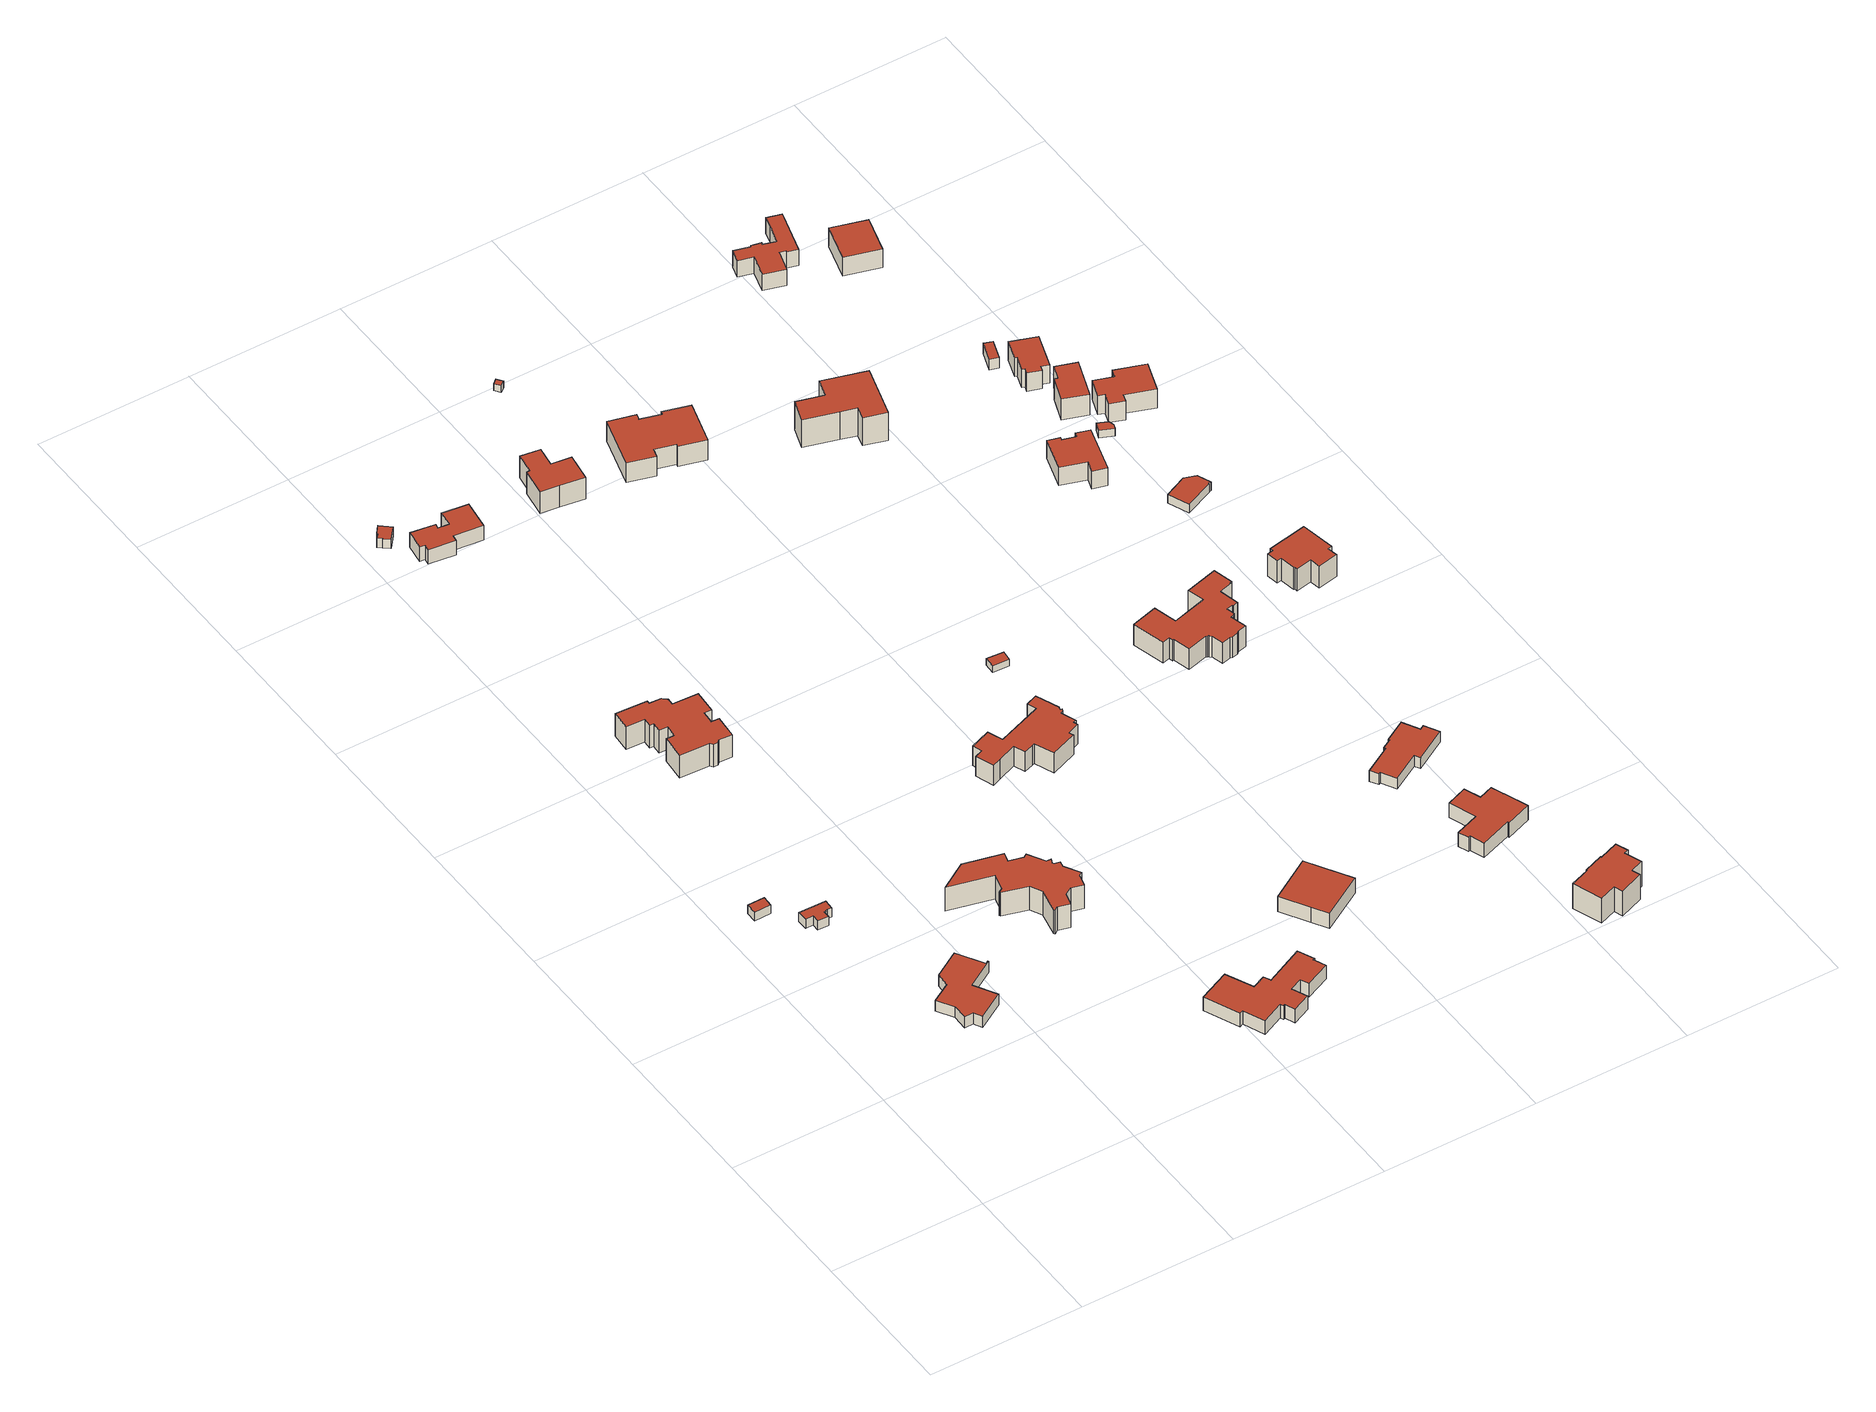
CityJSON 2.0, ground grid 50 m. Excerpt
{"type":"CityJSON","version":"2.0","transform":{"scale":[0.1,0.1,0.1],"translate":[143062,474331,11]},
"CityObjects":{
"building1":{"type":"Building","attributes":{"b3_dak_type":"slanted","b3_h_dak_50p":25.16,"b3_h_dak_70p":25.41,"b3_h_dak_max":25.97,"b3_h_dak_min":24.47,"b3_h_maaiveld":22.17,"b3_kas_warenhuis":false,"b3_mutatie_ahn3_ahn4":false,"b3_reconstructie_onvolledig":false,"b3_rmse_lod12":0.479,"b3_rmse_lod13":0.479,"b3_rmse_lod22":0.0446,"b3_val3dity_lod12":"[]","b3_val3dity_lod13":"[]","b3_val3dity_lod22":"[]","b3_volume_lod12":62.18,"b3_volume_lod13":62.18,"b3_volume_lod22":57.71,"geconstateerd":false,"oorspronkelijkbouwjaar":2012,"status":"Pand in gebruik"},"children":["building1-1"]},
"building1-1":{"type":"BuildingPart","parents":["building1"],"geometry":[{"type":"Solid","lod":"1.2","boundaries":[[[[0,1,2,3]],[[4,1,0,5]],[[6,2,1,4]],[[5,0,3,7]],[[7,3,2,6]],[[7,6,4,5]]]],"semantics":{"surfaces":[{"type":"GroundSurface"},{"type":"WallSurface","on_footprint_edge":true},{"type":"RoofSurface"}],"values":[[0,1,1,1,1,2]]}}]},
"building2":{"type":"Building","attributes":{"b3_dak_type":"multiple horizontal","b3_h_dak_50p":24.68,"b3_h_dak_70p":24.8,"b3_h_dak_max":25,"b3_h_dak_min":24.21,"b3_h_maaiveld":21.36,"b3_kas_warenhuis":false,"b3_mutatie_ahn3_ahn4":false,"b3_reconstructie_onvolledig":false,"b3_rmse_lod12":0.221,"b3_rmse_lod13":0.221,"b3_rmse_lod22":0.184,"b3_val3dity_lod12":"[]","b3_val3dity_lod13":"[]","b3_val3dity_lod22":"[]","b3_volume_lod12":128.47,"b3_volume_lod13":128.47,"b3_volume_lod22":124.67,"geconstateerd":false,"oorspronkelijkbouwjaar":2012,"status":"Pand in gebruik"},"children":["building2-1"]},
"building2-1":{"type":"BuildingPart","parents":["building2"],"geometry":[{"type":"Solid","lod":"1.2","boundaries":[[[[8,9,10,11,12,13,14,15,16,17]],[[18,16,15,19]],[[19,15,14,20]],[[21,12,11,22]],[[23,13,12,21]],[[24,17,16,18]],[[20,14,13,23]],[[22,11,10,25]],[[25,10,9,26]],[[27,8,17,24]],[[26,9,8,27]],[[26,27,24,18,19,20,23,21,22,25]]]],"semantics":{"surfaces":[{"type":"GroundSurface"},{"type":"WallSurface","on_footprint_edge":true},{"type":"RoofSurface"}],"values":[[0,1,1,1,1,1,1,1,1,1,1,2]]}}]},
"building3":{"type":"Building","attributes":{"b3_dak_type":"slanted","b3_h_dak_50p":22.57,"b3_h_dak_70p":23.41,"b3_h_dak_max":25.65,"b3_h_dak_min":20.5,"b3_h_maaiveld":19.25,"b3_kas_warenhuis":false,"b3_mutatie_ahn3_ahn4":false,"b3_reconstructie_onvolledig":false,"b3_rmse_lod12":1.1,"b3_rmse_lod13":1.1,"b3_rmse_lod22":0.114,"b3_val3dity_lod12":"[]","b3_val3dity_lod13":"[]","b3_val3dity_lod22":"[]","b3_volume_lod12":1077.35,"b3_volume_lod13":1077.35,"b3_volume_lod22":1040.68,"geconstateerd":false,"oorspronkelijkbouwjaar":1971,"status":"Pand in gebruik"},"children":["building3-1"]},
"building3-1":{"type":"BuildingPart","parents":["building3"],"geometry":[{"type":"Solid","lod":"1.2","boundaries":[[[[28,29,30,31,32,33,34,35,36,37,38,39,40]],[[41,29,28,42]],[[42,28,40,43]],[[44,34,33,45]],[[46,35,34,44]],[[45,33,32,47]],[[47,32,31,48]],[[49,36,35,46]],[[48,31,30,50]],[[43,40,39,51]],[[51,39,38,52]],[[53,37,36,49]],[[52,38,37,53]],[[50,30,29,41]],[[50,41,42,43,51,52,53,49,46,44,45,47,48]]]],"semantics":{"surfaces":[{"type":"GroundSurface"},{"type":"WallSurface","on_footprint_edge":true},{"type":"RoofSurface"}],"values":[[0,1,1,1,1,1,1,1,1,1,1,1,1,1,2]]}}]},
"building4":{"type":"Building","attributes":{"b3_dak_type":"slanted","b3_h_dak_50p":31.09,"b3_h_dak_70p":32.29,"b3_h_dak_max":36.84,"b3_h_dak_min":26.58,"b3_h_maaiveld":23.8,"b3_kas_warenhuis":false,"b3_mutatie_ahn3_ahn4":false,"b3_reconstructie_onvolledig":false,"b3_rmse_lod12":2.82,"b3_rmse_lod13":1.94,"b3_rmse_lod22":0.162,"b3_val3dity_lod12":"[]","b3_val3dity_lod13":"[]","b3_val3dity_lod22":"[]","b3_volume_lod12":3251.22,"b3_volume_lod13":3030.37,"b3_volume_lod22":2692.47,"geconstateerd":false,"oorspronkelijkbouwjaar":1950,"status":"Pand in gebruik"},"children":["building4-1"]},
"building4-1":{"type":"BuildingPart","parents":["building4"],"geometry":[{"type":"Solid","lod":"1.2","boundaries":[[[[54,55,56,57,58,59,60,61,62,63,64,65,66,67,68,69,70,71,72,73,74,75,76,77,78]],[[79,71,70,80]],[[80,70,69,81]],[[82,67,66,83]],[[84,68,67,82]],[[85,72,71,79]],[[86,75,74,87]],[[87,74,73,88]],[[81,69,68,84]],[[83,66,65,89]],[[90,55,54,91]],[[91,54,78,92]],[[89,65,64,93]],[[94,63,62,95]],[[93,64,63,94]],[[95,62,61,96]],[[97,60,59,98]],[[96,61,60,97]],[[98,59,58,99]],[[100,56,55,90]],[[101,57,56,100]],[[99,58,57,101]],[[88,73,72,85]],[[102,76,75,86]],[[92,78,77,103]],[[103,77,76,102]],[[103,102,86,87,88,85,79,80,81,84,82,83,89,93,94,95,96,97,98,99,101,100,90,91,92]]]],"semantics":{"surfaces":[{"type":"GroundSurface"},{"type":"WallSurface","on_footprint_edge":true},{"type":"RoofSurface"}],"values":[[0,1,1,1,1,1,1,1,1,1,1,1,1,1,1,1,1,1,1,1,1,1,1,1,1,1,2]]}}]},
"building5":{"type":"Building","attributes":{"b3_dak_type":"slanted","b3_h_dak_50p":24.34,"b3_h_dak_70p":24.44,"b3_h_dak_max":24.67,"b3_h_dak_min":23.83,"b3_h_maaiveld":20.86,"b3_kas_warenhuis":false,"b3_mutatie_ahn3_ahn4":false,"b3_reconstructie_onvolledig":false,"b3_rmse_lod12":0.25,"b3_rmse_lod13":0.25,"b3_rmse_lod22":0.0655,"b3_val3dity_lod12":"[]","b3_val3dity_lod13":"[]","b3_val3dity_lod22":"[]","b3_volume_lod12":77.11,"b3_volume_lod13":77.11,"b3_volume_lod22":73.63,"geconstateerd":false,"oorspronkelijkbouwjaar":1610,"status":"Pand in gebruik"},"children":["building5-1"]},
"building5-1":{"type":"BuildingPart","parents":["building5"],"geometry":[{"type":"Solid","lod":"1.2","boundaries":[[[[104,105,106,107,108,109,110,111]],[[112,108,107,113]],[[113,107,106,114]],[[114,106,105,115]],[[116,110,109,117]],[[117,109,108,112]],[[118,111,110,116]],[[119,104,111,118]],[[115,105,104,119]],[[115,119,118,116,117,112,113,114]]]],"semantics":{"surfaces":[{"type":"GroundSurface"},{"type":"WallSurface","on_footprint_edge":true},{"type":"RoofSurface"}],"values":[[0,1,1,1,1,1,1,1,1,2]]}}]},
"building6":{"type":"Building","attributes":{"b3_dak_type":"multiple horizontal","b3_h_dak_50p":24.89,"b3_h_dak_70p":24.94,"b3_h_dak_max":26.26,"b3_h_dak_min":20.77,"b3_h_maaiveld":16.12,"b3_kas_warenhuis":false,"b3_mutatie_ahn3_ahn4":false,"b3_reconstructie_onvolledig":false,"b3_rmse_lod12":2.38,"b3_rmse_lod13":0.561,"b3_rmse_lod22":0.219,"b3_val3dity_lod12":"[]","b3_val3dity_lod13":"[]","b3_val3dity_lod22":"[]","b3_volume_lod12":3541.37,"b3_volume_lod13":3051.64,"b3_volume_lod22":2944.71,"geconstateerd":false,"oorspronkelijkbouwjaar":1985,"status":"Pand in gebruik"},"children":["building6-1"]},
"building6-1":{"type":"BuildingPart","parents":["building6"],"geometry":[{"type":"Solid","lod":"1.2","boundaries":[[[[120,121,122,123,124,125,126,127,128,129,130,131,132,133,134,135,136,137,138,139,140,141,142,143,144,145,146]],[[147,144,143,148]],[[148,143,142,149]],[[150,145,144,147]],[[151,137,136,152]],[[152,136,135,153]],[[154,141,140,155]],[[149,142,141,154]],[[156,121,120,157]],[[155,140,139,158]],[[158,139,138,159]],[[159,138,137,151]],[[153,135,134,160]],[[161,125,124,162]],[[160,134,133,163]],[[163,133,132,164]],[[165,131,130,166]],[[164,132,131,165]],[[166,130,129,167]],[[167,129,128,168]],[[169,126,125,161]],[[170,127,126,169]],[[168,128,127,170]],[[171,122,121,156]],[[157,120,146,172]],[[162,124,123,173]],[[173,123,122,171]],[[172,146,145,150]],[[172,150,147,148,149,154,155,158,159,151,152,153,160,163,164,165,166,167,168,170,169,161,162,173,171,156,157]]]],"semantics":{"surfaces":[{"type":"GroundSurface"},{"type":"WallSurface","on_footprint_edge":true},{"type":"RoofSurface"}],"values":[[0,1,1,1,1,1,1,1,1,1,1,1,1,1,1,1,1,1,1,1,1,1,1,1,1,1,1,1,2]]}}]},
"building7":{"type":"Building","attributes":{"b3_dak_type":"slanted","b3_h_dak_50p":25.85,"b3_h_dak_70p":26.99,"b3_h_dak_max":29.7,"b3_h_dak_min":24.28,"b3_h_maaiveld":21.64,"b3_kas_warenhuis":false,"b3_mutatie_ahn3_ahn4":false,"b3_reconstructie_onvolledig":false,"b3_rmse_lod12":1.48,"b3_rmse_lod13":1.48,"b3_rmse_lod22":0.192,"b3_val3dity_lod12":"[]","b3_val3dity_lod13":"[]","b3_val3dity_lod22":"[]","b3_volume_lod12":892.69,"b3_volume_lod13":892.69,"b3_volume_lod22":759.19,"geconstateerd":false,"oorspronkelijkbouwjaar":1910,"status":"Pand in gebruik"},"children":["building7-1"]},
"building7-1":{"type":"BuildingPart","parents":["building7"],"geometry":[{"type":"Solid","lod":"1.2","boundaries":[[[[174,175,176,177,178,179,180,181,182,183,184,185]],[[186,185,184,187]],[[187,184,183,188]],[[189,174,185,186]],[[188,183,182,190]],[[191,176,175,192]],[[190,182,181,193]],[[194,178,177,195]],[[196,179,178,194]],[[197,180,179,196]],[[193,181,180,197]],[[195,177,176,191]],[[192,175,174,189]],[[192,189,186,187,188,190,193,197,196,194,195,191]]]],"semantics":{"surfaces":[{"type":"GroundSurface"},{"type":"WallSurface","on_footprint_edge":true},{"type":"RoofSurface"}],"values":[[0,1,1,1,1,1,1,1,1,1,1,1,1,2]]}}]},
"building8":{"type":"Building","attributes":{"b3_dak_type":"multiple horizontal","b3_h_dak_50p":19.18,"b3_h_dak_70p":19.47,"b3_h_dak_max":21.16,"b3_h_dak_min":18.25,"b3_h_maaiveld":14.44,"b3_kas_warenhuis":false,"b3_mutatie_ahn3_ahn4":false,"b3_reconstructie_onvolledig":false,"b3_rmse_lod12":0.921,"b3_rmse_lod13":0.921,"b3_rmse_lod22":0.176,"b3_val3dity_lod12":"[]","b3_val3dity_lod13":"[]","b3_val3dity_lod22":"[]","b3_volume_lod12":2031.84,"b3_volume_lod13":2031.84,"b3_volume_lod22":2002.25,"geconstateerd":false,"oorspronkelijkbouwjaar":1970,"status":"Pand in gebruik"},"children":["building8-1"]},
"building8-1":{"type":"BuildingPart","parents":["building8"],"geometry":[{"type":"Solid","lod":"1.2","boundaries":[[[[198,199,200,201,202,203,204,205,206,207,208,209,210,211,212,213,214,215,216,217]],[[218,212,211,219]],[[219,211,210,220]],[[220,210,209,221]],[[221,209,208,222]],[[222,208,207,223]],[[223,207,206,224]],[[224,206,205,225]],[[226,199,198,227]],[[225,205,204,228]],[[228,204,203,229]],[[230,202,201,231]],[[229,203,202,230]],[[231,201,200,232]],[[232,200,199,226]],[[227,198,217,233]],[[234,215,214,235]],[[236,216,215,234]],[[233,217,216,236]],[[237,213,212,218]],[[235,214,213,237]],[[235,237,218,219,220,221,222,223,224,225,228,229,230,231,232,226,227,233,236,234]]]],"semantics":{"surfaces":[{"type":"GroundSurface"},{"type":"WallSurface","on_footprint_edge":true},{"type":"RoofSurface"}],"values":[[0,1,1,1,1,1,1,1,1,1,1,1,1,1,1,1,1,1,1,1,1,2]]}}]},
"building9":{"type":"Building","attributes":{"b3_dak_type":"slanted","b3_h_dak_50p":26.05,"b3_h_dak_70p":26.67,"b3_h_dak_max":28.02,"b3_h_dak_min":23.96,"b3_h_maaiveld":18.42,"b3_kas_warenhuis":false,"b3_mutatie_ahn3_ahn4":false,"b3_reconstructie_onvolledig":false,"b3_rmse_lod12":1.17,"b3_rmse_lod13":1.17,"b3_rmse_lod22":0.0465,"b3_val3dity_lod12":"[]","b3_val3dity_lod13":"[]","b3_val3dity_lod22":"[]","b3_volume_lod12":1364.1,"b3_volume_lod13":1364.1,"b3_volume_lod22":1264.33,"geconstateerd":false,"oorspronkelijkbouwjaar":1991,"status":"Pand in gebruik"},"children":["building9-1"]},
"building9-1":{"type":"BuildingPart","parents":["building9"],"geometry":[{"type":"Solid","lod":"1.2","boundaries":[[[[238,239,240,241,242,243,244,245,246]],[[247,245,244,248]],[[248,244,243,249]],[[249,243,242,250]],[[250,242,241,251]],[[252,246,245,247]],[[253,238,246,252]],[[251,241,240,254]],[[254,240,239,255]],[[255,239,238,253]],[[255,253,252,247,248,249,250,251,254]]]],"semantics":{"surfaces":[{"type":"GroundSurface"},{"type":"WallSurface","on_footprint_edge":true},{"type":"RoofSurface"}],"values":[[0,1,1,1,1,1,1,1,1,1,2]]}}]},
"building10":{"type":"Building","attributes":{"b3_dak_type":"slanted","b3_h_dak_50p":25.14,"b3_h_dak_70p":26.38,"b3_h_dak_max":29.6,"b3_h_dak_min":22.09,"b3_h_maaiveld":19.03,"b3_kas_warenhuis":false,"b3_mutatie_ahn3_ahn4":false,"b3_reconstructie_onvolledig":false,"b3_rmse_lod12":2.41,"b3_rmse_lod13":2.41,"b3_rmse_lod22":0.143,"b3_val3dity_lod12":"[]","b3_val3dity_lod13":"[]","b3_val3dity_lod22":"[]","b3_volume_lod12":2519.31,"b3_volume_lod13":2519.79,"b3_volume_lod22":2114.12,"geconstateerd":false,"oorspronkelijkbouwjaar":1950,"status":"Pand in gebruik"},"children":["building10-1"]},
"building10-1":{"type":"BuildingPart","parents":["building10"],"geometry":[{"type":"Solid","lod":"1.2","boundaries":[[[[256,257,258,259,260,261,262,263,264,265,266,267,268,269,270,271,272,273,274,275,276,277,278,279,280,281]],[[282,264,263,283]],[[283,263,262,284]],[[285,265,264,282]],[[284,262,261,286]],[[287,272,271,288]],[[286,261,260,289]],[[290,266,265,285]],[[289,260,259,291]],[[291,259,258,292]],[[293,257,256,294]],[[292,258,257,293]],[[294,256,281,295]],[[295,281,280,296]],[[297,274,273,298]],[[298,273,272,287]],[[296,280,279,299]],[[300,275,274,297]],[[301,278,277,302]],[[302,277,276,303]],[[288,271,270,304]],[[305,269,268,306]],[[304,270,269,305]],[[306,268,267,307]],[[307,267,266,290]],[[299,279,278,301]],[[303,276,275,300]],[[303,300,297,298,287,288,304,305,306,307,290,285,282,283,284,286,289,291,292,293,294,295,296,299,301,302]]]],"semantics":{"surfaces":[{"type":"GroundSurface"},{"type":"WallSurface","on_footprint_edge":true},{"type":"RoofSurface"}],"values":[[0,1,1,1,1,1,1,1,1,1,1,1,1,1,1,1,1,1,1,1,1,1,1,1,1,1,1,2]]}}]},
"building11":{"type":"Building","attributes":{"b3_dak_type":"multiple horizontal","b3_h_dak_50p":19.12,"b3_h_dak_70p":19.15,"b3_h_dak_max":20.25,"b3_h_dak_min":18.83,"b3_h_maaiveld":13.65,"b3_kas_warenhuis":false,"b3_mutatie_ahn3_ahn4":false,"b3_reconstructie_onvolledig":false,"b3_rmse_lod12":0.244,"b3_rmse_lod13":0.244,"b3_rmse_lod22":0.0808,"b3_val3dity_lod12":"[]","b3_val3dity_lod13":"[]","b3_val3dity_lod22":"[]","b3_volume_lod12":1414.1,"b3_volume_lod13":1414.1,"b3_volume_lod22":1425.08,"geconstateerd":false,"oorspronkelijkbouwjaar":1973,"status":"Pand in gebruik"},"children":["building11-1"]},
"building11-1":{"type":"BuildingPart","parents":["building11"],"geometry":[{"type":"Solid","lod":"1.2","boundaries":[[[[308,309,310,311,312]],[[313,310,309,314]],[[315,311,310,313]],[[316,308,312,317]],[[317,312,311,315]],[[314,309,308,316]],[[314,316,317,315,313]]]],"semantics":{"surfaces":[{"type":"GroundSurface"},{"type":"WallSurface","on_footprint_edge":true},{"type":"RoofSurface"}],"values":[[0,1,1,1,1,1,2]]}}]},
"building12":{"type":"Building","attributes":{"b3_dak_type":"multiple horizontal","b3_h_dak_50p":21.3,"b3_h_dak_70p":21.34,"b3_h_dak_max":21.59,"b3_h_dak_min":21.03,"b3_h_maaiveld":18.69,"b3_kas_warenhuis":false,"b3_mutatie_ahn3_ahn4":false,"b3_reconstructie_onvolledig":false,"b3_rmse_lod12":0.106,"b3_rmse_lod13":0.106,"b3_rmse_lod22":0.0729,"b3_val3dity_lod12":"[]","b3_val3dity_lod13":"[]","b3_val3dity_lod22":"[]","b3_volume_lod12":11.56,"b3_volume_lod13":11.56,"b3_volume_lod22":11.32,"geconstateerd":false,"oorspronkelijkbouwjaar":1980,"status":"Pand in gebruik"},"children":["building12-1"]},
"building12-1":{"type":"BuildingPart","parents":["building12"],"geometry":[{"type":"Solid","lod":"1.2","boundaries":[[[[318,319,320,321]],[[322,319,318,323]],[[324,320,319,322]],[[323,318,321,325]],[[325,321,320,324]],[[325,324,322,323]]]],"semantics":{"surfaces":[{"type":"GroundSurface"},{"type":"WallSurface","on_footprint_edge":true},{"type":"RoofSurface"}],"values":[[0,1,1,1,1,2]]}}]},
"building13":{"type":"Building","attributes":{"b3_dak_type":"slanted","b3_h_dak_50p":21.76,"b3_h_dak_70p":21.92,"b3_h_dak_max":22.26,"b3_h_dak_min":21.11,"b3_h_maaiveld":19.46,"b3_kas_warenhuis":false,"b3_mutatie_ahn3_ahn4":false,"b3_reconstructie_onvolledig":false,"b3_rmse_lod12":0.306,"b3_rmse_lod13":0.306,"b3_rmse_lod22":0.0676,"b3_val3dity_lod12":"[]","b3_val3dity_lod13":"[]","b3_val3dity_lod22":"[]","b3_volume_lod12":46.18,"b3_volume_lod13":46.18,"b3_volume_lod22":42.08,"geconstateerd":false,"oorspronkelijkbouwjaar":2012,"status":"Pand in gebruik"},"children":["building13-1"]},
"building13-1":{"type":"BuildingPart","parents":["building13"],"geometry":[{"type":"Solid","lod":"1.2","boundaries":[[[[326,327,328,329]],[[330,326,329,331]],[[331,329,328,332]],[[332,328,327,333]],[[333,327,326,330]],[[333,330,331,332]]]],"semantics":{"surfaces":[{"type":"GroundSurface"},{"type":"WallSurface","on_footprint_edge":true},{"type":"RoofSurface"}],"values":[[0,1,1,1,1,2]]}}]},
"building14":{"type":"Building","attributes":{"b3_dak_type":"slanted","b3_h_dak_50p":25.36,"b3_h_dak_70p":26.33,"b3_h_dak_max":28.82,"b3_h_dak_min":23.61,"b3_h_maaiveld":18.76,"b3_kas_warenhuis":false,"b3_mutatie_ahn3_ahn4":false,"b3_reconstructie_onvolledig":false,"b3_rmse_lod12":1.49,"b3_rmse_lod13":1.49,"b3_rmse_lod22":0.0439,"b3_val3dity_lod12":"[]","b3_val3dity_lod13":"[]","b3_val3dity_lod22":"[]","b3_volume_lod12":2821.25,"b3_volume_lod13":2821.25,"b3_volume_lod22":2525.04,"geconstateerd":false,"oorspronkelijkbouwjaar":2008,"status":"Pand in gebruik"},"children":["building14-1"]},
"building14-1":{"type":"BuildingPart","parents":["building14"],"geometry":[{"type":"Solid","lod":"1.2","boundaries":[[[[334,335,336,337,338,339,340,341,342,343,344,345]],[[346,342,341,347]],[[347,341,340,348]],[[348,340,339,349]],[[350,335,334,351]],[[351,334,345,352]],[[349,339,338,353]],[[353,338,337,354]],[[355,336,335,350]],[[354,337,336,355]],[[356,344,343,357]],[[357,343,342,346]],[[352,345,344,356]],[[352,356,357,346,347,348,349,353,354,355,350,351]]]],"semantics":{"surfaces":[{"type":"GroundSurface"},{"type":"WallSurface","on_footprint_edge":true},{"type":"RoofSurface"}],"values":[[0,1,1,1,1,1,1,1,1,1,1,1,1,2]]}}]},
"building15":{"type":"Building","attributes":{"b3_dak_type":"multiple horizontal","b3_h_dak_50p":17.71,"b3_h_dak_70p":18.67,"b3_h_dak_max":18.99,"b3_h_dak_min":17.23,"b3_h_maaiveld":13.28,"b3_kas_warenhuis":false,"b3_mutatie_ahn3_ahn4":false,"b3_reconstructie_onvolledig":false,"b3_rmse_lod12":0.879,"b3_rmse_lod13":0.879,"b3_rmse_lod22":0.0814,"b3_val3dity_lod12":"[]","b3_val3dity_lod13":"[]","b3_val3dity_lod22":"[]","b3_volume_lod12":1372.1,"b3_volume_lod13":1372.1,"b3_volume_lod22":1210.12,"geconstateerd":false,"oorspronkelijkbouwjaar":1976,"status":"Pand in gebruik"},"children":["building15-1"]},
"building15-1":{"type":"BuildingPart","parents":["building15"],"geometry":[{"type":"Solid","lod":"1.2","boundaries":[[[[358,359,360,361,362,363,364,365,366,367,368,369,370,371]],[[372,359,358,373]],[[374,362,361,375]],[[376,363,362,374]],[[377,371,370,378]],[[378,370,369,379]],[[380,365,364,381]],[[381,364,363,376]],[[375,361,360,382]],[[382,360,359,372]],[[373,358,371,377]],[[379,369,368,383]],[[383,368,367,384]],[[385,366,365,380]],[[384,367,366,385]],[[384,385,380,381,376,374,375,382,372,373,377,378,379,383]]]],"semantics":{"surfaces":[{"type":"GroundSurface"},{"type":"WallSurface","on_footprint_edge":true},{"type":"RoofSurface"}],"values":[[0,1,1,1,1,1,1,1,1,1,1,1,1,1,1,2]]}}]},
"building16":{"type":"Building","attributes":{"b3_dak_type":"slanted","b3_h_dak_50p":20.19,"b3_h_dak_70p":20.74,"b3_h_dak_max":22.34,"b3_h_dak_min":17.4,"b3_h_maaiveld":11.51,"b3_kas_warenhuis":false,"b3_mutatie_ahn3_ahn4":false,"b3_reconstructie_onvolledig":false,"b3_rmse_lod12":1.88,"b3_rmse_lod13":1.88,"b3_rmse_lod22":0.14,"b3_val3dity_lod12":"[]","b3_val3dity_lod13":"[]","b3_val3dity_lod22":"[]","b3_volume_lod12":2012,"b3_volume_lod13":2012,"b3_volume_lod22":1760.28,"geconstateerd":false,"oorspronkelijkbouwjaar":1976,"status":"Pand in gebruik"},"children":["building16-1"]},
"building16-1":{"type":"BuildingPart","parents":["building16"],"geometry":[{"type":"Solid","lod":"1.2","boundaries":[[[[386,387,388,389,390,391,392,393,394,395,396,397,398,399]],[[400,393,392,401]],[[401,392,391,402]],[[403,394,393,400]],[[404,396,395,405]],[[405,395,394,403]],[[402,391,390,406]],[[406,390,389,407]],[[407,389,388,408]],[[409,387,386,410]],[[408,388,387,409]],[[410,386,399,411]],[[411,399,398,412]],[[413,397,396,404]],[[412,398,397,413]],[[412,413,404,405,403,400,401,402,406,407,408,409,410,411]]]],"semantics":{"surfaces":[{"type":"GroundSurface"},{"type":"WallSurface","on_footprint_edge":true},{"type":"RoofSurface"}],"values":[[0,1,1,1,1,1,1,1,1,1,1,1,1,1,1,2]]}}]},
"building17":{"type":"Building","attributes":{"b3_dak_type":"multiple horizontal","b3_h_dak_50p":18.54,"b3_h_dak_70p":18.62,"b3_h_dak_max":20.33,"b3_h_dak_min":18.19,"b3_h_maaiveld":14.6,"b3_kas_warenhuis":false,"b3_mutatie_ahn3_ahn4":false,"b3_reconstructie_onvolledig":false,"b3_rmse_lod12":0.53,"b3_rmse_lod13":0.53,"b3_rmse_lod22":0.0983,"b3_val3dity_lod12":"[]","b3_val3dity_lod13":"[]","b3_val3dity_lod22":"[]","b3_volume_lod12":861.57,"b3_volume_lod13":861.57,"b3_volume_lod22":882.59,"geconstateerd":false,"oorspronkelijkbouwjaar":1970,"status":"Pand in gebruik"},"children":["building17-1"]},
"building17-1":{"type":"BuildingPart","parents":["building17"],"geometry":[{"type":"Solid","lod":"1.2","boundaries":[[[[414,415,416,417,418,419,420,421,422,423,424,425,426,427]],[[428,420,419,429]],[[429,419,418,430]],[[431,425,424,432]],[[433,426,425,431]],[[434,415,414,435]],[[435,414,427,436]],[[432,424,423,437]],[[437,423,422,438]],[[438,422,421,439]],[[439,421,420,428]],[[430,418,417,440]],[[440,417,416,441]],[[441,416,415,434]],[[436,427,426,433]],[[436,433,431,432,437,438,439,428,429,430,440,441,434,435]]]],"semantics":{"surfaces":[{"type":"GroundSurface"},{"type":"WallSurface","on_footprint_edge":true},{"type":"RoofSurface"}],"values":[[0,1,1,1,1,1,1,1,1,1,1,1,1,1,1,2]]}}]},
"building18":{"type":"Building","attributes":{"b3_dak_type":"slanted","b3_h_dak_50p":22.75,"b3_h_dak_70p":23.52,"b3_h_dak_max":26.65,"b3_h_dak_min":18.79,"b3_h_maaiveld":15.7,"b3_kas_warenhuis":false,"b3_mutatie_ahn3_ahn4":false,"b3_reconstructie_onvolledig":false,"b3_rmse_lod12":1.76,"b3_rmse_lod13":1.73,"b3_rmse_lod22":0.177,"b3_val3dity_lod12":"[]","b3_val3dity_lod13":"[]","b3_val3dity_lod22":"[303]","b3_volume_lod12":3288.87,"b3_volume_lod13":3292.98,"b3_volume_lod22":2925.08,"geconstateerd":false,"oorspronkelijkbouwjaar":2009,"status":"Pand in gebruik"},"children":["building18-1"]},
"building18-1":{"type":"BuildingPart","parents":["building18"],"geometry":[{"type":"Solid","lod":"1.2","boundaries":[[[[442,443,444,445,446,447,448,449,450,451,452,453,454,455,456,457,458,459,460,461,462,463,464,465,466,467,468,469,470,471,472,473,474,475,476]],[[477,456,455,478]],[[478,455,454,479]],[[479,454,453,480]],[[480,453,452,481]],[[482,457,456,477]],[[483,458,457,482]],[[481,452,451,484]],[[485,474,473,486]],[[487,475,474,485]],[[488,449,448,489]],[[489,448,447,490]],[[491,446,445,492]],[[493,476,475,487]],[[494,467,466,495]],[[496,468,467,494]],[[497,465,464,498]],[[495,466,465,497]],[[499,459,458,483]],[[500,460,459,499]],[[501,462,461,502]],[[503,463,462,501]],[[498,464,463,503]],[[504,469,468,496]],[[484,451,450,505]],[[505,450,449,488]],[[490,447,446,491]],[[502,461,460,500]],[[506,471,470,507]],[[507,470,469,504]],[[486,473,472,508]],[[508,472,471,506]],[[509,442,476,493]],[[492,445,444,510]],[[510,444,443,511]],[[511,443,442,509]],[[511,509,493,487,485,486,508,506,507,504,496,494,495,497,498,503,501,502,500,499,483,482,477,478,479,480,481,484,505,488,489,490,491,492,510]]]],"semantics":{"surfaces":[{"type":"GroundSurface"},{"type":"WallSurface","on_footprint_edge":true},{"type":"RoofSurface"}],"values":[[0,1,1,1,1,1,1,1,1,1,1,1,1,1,1,1,1,1,1,1,1,1,1,1,1,1,1,1,1,1,1,1,1,1,1,1,2]]}}]},
"building19":{"type":"Building","attributes":{"b3_dak_type":"slanted","b3_h_dak_50p":26.21,"b3_h_dak_70p":27.75,"b3_h_dak_max":30.2,"b3_h_dak_min":22.78,"b3_h_maaiveld":17.33,"b3_kas_warenhuis":false,"b3_mutatie_ahn3_ahn4":false,"b3_reconstructie_onvolledig":false,"b3_rmse_lod12":2.01,"b3_rmse_lod13":2.01,"b3_rmse_lod22":0.104,"b3_val3dity_lod12":"[]","b3_val3dity_lod13":"[]","b3_val3dity_lod22":"[]","b3_volume_lod12":3114.18,"b3_volume_lod13":3114.18,"b3_volume_lod22":2747.94,"geconstateerd":false,"oorspronkelijkbouwjaar":2017,"status":"Pand in gebruik"},"children":["building19-1"]},
"building19-1":{"type":"BuildingPart","parents":["building19"],"geometry":[{"type":"Solid","lod":"1.2","boundaries":[[[[512,513,514,515,516,517,518,519,520]],[[521,513,512,522]],[[523,514,513,521]],[[524,519,518,525]],[[526,520,519,524]],[[527,517,516,528]],[[525,518,517,527]],[[528,516,515,529]],[[529,515,514,523]],[[522,512,520,526]],[[522,526,524,525,527,528,529,523,521]]]],"semantics":{"surfaces":[{"type":"GroundSurface"},{"type":"WallSurface","on_footprint_edge":true},{"type":"RoofSurface"}],"values":[[0,1,1,1,1,1,1,1,1,1,2]]}}]},
"building20":{"type":"Building","attributes":{"b3_dak_type":"slanted","b3_h_dak_50p":24.24,"b3_h_dak_70p":25.03,"b3_h_dak_max":26.26,"b3_h_dak_min":21.05,"b3_h_maaiveld":18.26,"b3_kas_warenhuis":false,"b3_mutatie_ahn3_ahn4":false,"b3_reconstructie_onvolledig":false,"b3_rmse_lod12":1.57,"b3_rmse_lod13":1.57,"b3_rmse_lod22":0.374,"b3_val3dity_lod12":"[]","b3_val3dity_lod13":"[]","b3_val3dity_lod22":"[]","b3_volume_lod12":1130.8,"b3_volume_lod13":1130.8,"b3_volume_lod22":967.66,"geconstateerd":false,"oorspronkelijkbouwjaar":1965,"status":"Pand in gebruik"},"children":["building20-1"]},
"building20-1":{"type":"BuildingPart","parents":["building20"],"geometry":[{"type":"Solid","lod":"1.2","boundaries":[[[[530,531,532,533,534,535,536,537,538,539]],[[540,536,535,541]],[[541,535,534,542]],[[543,537,536,540]],[[542,534,533,544]],[[545,531,530,546]],[[544,533,532,547]],[[547,532,531,545]],[[546,530,539,548]],[[548,539,538,549]],[[549,538,537,543]],[[549,543,540,541,542,544,547,545,546,548]]]],"semantics":{"surfaces":[{"type":"GroundSurface"},{"type":"WallSurface","on_footprint_edge":true},{"type":"RoofSurface"}],"values":[[0,1,1,1,1,1,1,1,1,1,1,2]]}}]},
"building21":{"type":"Building","attributes":{"b3_dak_type":"slanted","b3_h_dak_50p":23.44,"b3_h_dak_70p":23.96,"b3_h_dak_max":25.78,"b3_h_dak_min":20.89,"b3_h_maaiveld":18.03,"b3_kas_warenhuis":false,"b3_mutatie_ahn3_ahn4":false,"b3_reconstructie_onvolledig":false,"b3_rmse_lod12":1.3,"b3_rmse_lod13":1.3,"b3_rmse_lod22":0.154,"b3_val3dity_lod12":"[]","b3_val3dity_lod13":"[]","b3_val3dity_lod22":"[]","b3_volume_lod12":1092.09,"b3_volume_lod13":1092.09,"b3_volume_lod22":984.72,"geconstateerd":false,"oorspronkelijkbouwjaar":1953,"status":"Pand in gebruik"},"children":["building21-1"]},
"building21-1":{"type":"BuildingPart","parents":["building21"],"geometry":[{"type":"Solid","lod":"1.2","boundaries":[[[[550,551,552,553,554,555,556,557,558,559,560,561,562,563,564,565,566,567]],[[568,565,564,569]],[[569,564,563,570]],[[570,563,562,571]],[[572,555,554,573]],[[574,567,566,575]],[[575,566,565,568]],[[571,562,561,576]],[[576,561,560,577]],[[578,552,551,579]],[[577,560,559,580]],[[580,559,558,581]],[[581,558,557,582]],[[582,557,556,583]],[[573,554,553,584]],[[583,556,555,572]],[[584,553,552,578]],[[585,550,567,574]],[[579,551,550,585]],[[579,585,574,575,568,569,570,571,576,577,580,581,582,583,572,573,584,578]]]],"semantics":{"surfaces":[{"type":"GroundSurface"},{"type":"WallSurface","on_footprint_edge":true},{"type":"RoofSurface"}],"values":[[0,1,1,1,1,1,1,1,1,1,1,1,1,1,1,1,1,1,1,2]]}}]},
"building22":{"type":"Building","attributes":{"b3_dak_type":"slanted","b3_h_dak_50p":22.93,"b3_h_dak_70p":23.92,"b3_h_dak_max":26.98,"b3_h_dak_min":18.46,"b3_h_maaiveld":15.67,"b3_kas_warenhuis":false,"b3_mutatie_ahn3_ahn4":false,"b3_reconstructie_onvolledig":false,"b3_rmse_lod12":2.02,"b3_rmse_lod13":1.8,"b3_rmse_lod22":0.136,"b3_val3dity_lod12":"[]","b3_val3dity_lod13":"[]","b3_val3dity_lod22":"[]","b3_volume_lod12":1476.09,"b3_volume_lod13":1451.47,"b3_volume_lod22":1289.32,"geconstateerd":false,"oorspronkelijkbouwjaar":1910,"status":"Pand in gebruik"},"children":["building22-1"]},
"building22-1":{"type":"BuildingPart","parents":["building22"],"geometry":[{"type":"Solid","lod":"1.2","boundaries":[[[[586,587,588,589,590,591,592,593,594,595,596,597,598,599,600,601]],[[602,594,593,603]],[[604,595,594,602]],[[603,593,592,605]],[[605,592,591,606]],[[607,589,588,608]],[[606,591,590,609]],[[609,590,589,607]],[[610,587,586,611]],[[608,588,587,610]],[[612,599,598,613]],[[613,598,597,614]],[[614,597,596,615]],[[611,586,601,616]],[[615,596,595,604]],[[617,600,599,612]],[[616,601,600,617]],[[616,617,612,613,614,615,604,602,603,605,606,609,607,608,610,611]]]],"semantics":{"surfaces":[{"type":"GroundSurface"},{"type":"WallSurface","on_footprint_edge":true},{"type":"RoofSurface"}],"values":[[0,1,1,1,1,1,1,1,1,1,1,1,1,1,1,1,1,2]]}}]},
"building23":{"type":"Building","attributes":{"b3_dak_type":"slanted","b3_h_dak_50p":19.78,"b3_h_dak_70p":19.79,"b3_h_dak_max":19.98,"b3_h_dak_min":18.75,"b3_h_maaiveld":16.64,"b3_kas_warenhuis":false,"b3_mutatie_ahn3_ahn4":false,"b3_reconstructie_onvolledig":false,"b3_rmse_lod12":0.195,"b3_rmse_lod13":0.195,"b3_rmse_lod22":0.0251,"b3_val3dity_lod12":"[]","b3_val3dity_lod13":"[]","b3_val3dity_lod22":"[]","b3_volume_lod12":238.09,"b3_volume_lod13":238.09,"b3_volume_lod22":231.78,"geconstateerd":false,"oorspronkelijkbouwjaar":1966,"status":"Pand in gebruik"},"children":["building23-1"]},
"building23-1":{"type":"BuildingPart","parents":["building23"],"geometry":[{"type":"Solid","lod":"1.2","boundaries":[[[[618,619,620,621,622,623,624,625]],[[626,622,621,627]],[[627,621,620,628]],[[629,619,618,630]],[[631,624,623,632]],[[632,623,622,626]],[[628,620,619,629]],[[630,618,625,633]],[[633,625,624,631]],[[633,631,632,626,627,628,629,630]]]],"semantics":{"surfaces":[{"type":"GroundSurface"},{"type":"WallSurface","on_footprint_edge":true},{"type":"RoofSurface"}],"values":[[0,1,1,1,1,1,1,1,1,2]]}}]},
"building24":{"type":"Building","attributes":{"b3_dak_type":"slanted","b3_h_dak_50p":19.41,"b3_h_dak_70p":19.59,"b3_h_dak_max":19.94,"b3_h_dak_min":18.97,"b3_h_maaiveld":16.9,"b3_kas_warenhuis":false,"b3_mutatie_ahn3_ahn4":false,"b3_reconstructie_onvolledig":false,"b3_rmse_lod12":0.28,"b3_rmse_lod13":0.28,"b3_rmse_lod22":0.137,"b3_val3dity_lod12":"[]","b3_val3dity_lod13":"[]","b3_val3dity_lod22":"[]","b3_volume_lod12":37.02,"b3_volume_lod13":37.02,"b3_volume_lod22":35.39,"geconstateerd":false,"oorspronkelijkbouwjaar":2012,"status":"Pand in gebruik"},"children":["building24-1"]},
"building24-1":{"type":"BuildingPart","parents":["building24"],"geometry":[{"type":"Solid","lod":"1.2","boundaries":[[[[634,635,636,637,638]],[[639,637,636,640]],[[641,638,637,639]],[[642,634,638,641]],[[640,636,635,643]],[[643,635,634,642]],[[643,642,641,639,640]]]],"semantics":{"surfaces":[{"type":"GroundSurface"},{"type":"WallSurface","on_footprint_edge":true},{"type":"RoofSurface"}],"values":[[0,1,1,1,1,1,2]]}}]},
"building25":{"type":"Building","attributes":{"b3_dak_type":"slanted","b3_h_dak_50p":21.04,"b3_h_dak_70p":21.3,"b3_h_dak_max":21.86,"b3_h_dak_min":19.76,"b3_h_maaiveld":17.34,"b3_kas_warenhuis":false,"b3_mutatie_ahn3_ahn4":false,"b3_reconstructie_onvolledig":false,"b3_rmse_lod12":0.506,"b3_rmse_lod13":0.506,"b3_rmse_lod22":0.144,"b3_val3dity_lod12":"[]","b3_val3dity_lod13":"[]","b3_val3dity_lod22":"[]","b3_volume_lod12":75.01,"b3_volume_lod13":75.01,"b3_volume_lod22":70.52,"geconstateerd":false,"oorspronkelijkbouwjaar":1906,"status":"Pand in gebruik"},"children":["building25-1"]},
"building25-1":{"type":"BuildingPart","parents":["building25"],"geometry":[{"type":"Solid","lod":"1.2","boundaries":[[[[644,645,646,647]],[[648,645,644,649]],[[650,646,645,648]],[[649,644,647,651]],[[651,647,646,650]],[[651,650,648,649]]]],"semantics":{"surfaces":[{"type":"GroundSurface"},{"type":"WallSurface","on_footprint_edge":true},{"type":"RoofSurface"}],"values":[[0,1,1,1,1,2]]}}]},
"building26":{"type":"Building","attributes":{"b3_dak_type":"slanted","b3_h_dak_50p":21.8,"b3_h_dak_70p":22.55,"b3_h_dak_max":23.77,"b3_h_dak_min":19.66,"b3_h_maaiveld":14.65,"b3_kas_warenhuis":false,"b3_mutatie_ahn3_ahn4":false,"b3_reconstructie_onvolledig":false,"b3_rmse_lod12":1.33,"b3_rmse_lod13":1.33,"b3_rmse_lod22":0.026,"b3_val3dity_lod12":"[]","b3_val3dity_lod13":"[]","b3_val3dity_lod22":"[]","b3_volume_lod12":807.87,"b3_volume_lod13":807.87,"b3_volume_lod22":733.35,"geconstateerd":false,"oorspronkelijkbouwjaar":2005,"status":"Pand in gebruik"},"children":["building26-1"]},
"building26-1":{"type":"BuildingPart","parents":["building26"],"geometry":[{"type":"Solid","lod":"1.2","boundaries":[[[[652,653,654,655,656,657]],[[658,653,652,659]],[[660,654,653,658]],[[659,652,657,661]],[[662,655,654,660]],[[661,657,656,663]],[[663,656,655,662]],[[663,662,660,658,659,661]]]],"semantics":{"surfaces":[{"type":"GroundSurface"},{"type":"WallSurface","on_footprint_edge":true},{"type":"RoofSurface"}],"values":[[0,1,1,1,1,1,1,2]]}}]},
"building27":{"type":"Building","attributes":{"b3_dak_type":"slanted","b3_h_dak_50p":23.67,"b3_h_dak_70p":24.35,"b3_h_dak_max":25.31,"b3_h_dak_min":20.75,"b3_h_maaiveld":17.41,"b3_kas_warenhuis":false,"b3_mutatie_ahn3_ahn4":false,"b3_reconstructie_onvolledig":false,"b3_rmse_lod12":1.49,"b3_rmse_lod13":1.49,"b3_rmse_lod22":0.111,"b3_val3dity_lod12":"[]","b3_val3dity_lod13":"[]","b3_val3dity_lod22":"[]","b3_volume_lod12":738.77,"b3_volume_lod13":738.77,"b3_volume_lod22":650.34,"geconstateerd":false,"oorspronkelijkbouwjaar":1906,"status":"Pand in gebruik"},"children":["building27-1"]},
"building27-1":{"type":"BuildingPart","parents":["building27"],"geometry":[{"type":"Solid","lod":"1.2","boundaries":[[[[664,665,666,667,668,669,670,671,672,673,674]],[[675,672,671,676]],[[676,671,670,677]],[[677,670,669,678]],[[678,669,668,679]],[[679,668,667,680]],[[681,673,672,675]],[[680,667,666,682]],[[682,666,665,683]],[[684,664,674,685]],[[685,674,673,681]],[[683,665,664,684]],[[683,684,685,681,675,676,677,678,679,680,682]]]],"semantics":{"surfaces":[{"type":"GroundSurface"},{"type":"WallSurface","on_footprint_edge":true},{"type":"RoofSurface"}],"values":[[0,1,1,1,1,1,1,1,1,1,1,1,2]]}}]},
"building28":{"type":"Building","attributes":{"b3_dak_type":"slanted","b3_h_dak_50p":23.72,"b3_h_dak_70p":24.66,"b3_h_dak_max":27.1,"b3_h_dak_min":20.49,"b3_h_maaiveld":17.75,"b3_kas_warenhuis":false,"b3_mutatie_ahn3_ahn4":false,"b3_reconstructie_onvolledig":false,"b3_rmse_lod12":1.93,"b3_rmse_lod13":1.93,"b3_rmse_lod22":0.298,"b3_val3dity_lod12":"[]","b3_val3dity_lod13":"[]","b3_val3dity_lod22":"[]","b3_volume_lod12":1001.34,"b3_volume_lod13":1001.34,"b3_volume_lod22":851.08,"geconstateerd":false,"oorspronkelijkbouwjaar":1998,"status":"Pand in gebruik"},"children":["building28-1"]},
"building28-1":{"type":"BuildingPart","parents":["building28"],"geometry":[{"type":"Solid","lod":"1.2","boundaries":[[[[686,687,688,689]],[[690,687,686,691]],[[691,686,689,692]],[[693,688,687,690]],[[692,689,688,693]],[[692,693,690,691]]]],"semantics":{"surfaces":[{"type":"GroundSurface"},{"type":"WallSurface","on_footprint_edge":true},{"type":"RoofSurface"}],"values":[[0,1,1,1,1,2]]}}]},
"building29":{"type":"Building","attributes":{"b3_dak_type":"slanted","b3_h_dak_50p":23.04,"b3_h_dak_70p":23.91,"b3_h_dak_max":26.09,"b3_h_dak_min":19.83,"b3_h_maaiveld":16.83,"b3_kas_warenhuis":false,"b3_mutatie_ahn3_ahn4":false,"b3_reconstructie_onvolledig":false,"b3_rmse_lod12":2.44,"b3_rmse_lod13":1.02,"b3_rmse_lod22":0.158,"b3_val3dity_lod12":"[]","b3_val3dity_lod13":"[]","b3_val3dity_lod22":"[]","b3_volume_lod12":1177.26,"b3_volume_lod13":1010.99,"b3_volume_lod22":945.43,"geconstateerd":false,"oorspronkelijkbouwjaar":1921,"status":"Pand in gebruik"},"children":["building29-1"]},
"building29-1":{"type":"BuildingPart","parents":["building29"],"geometry":[{"type":"Solid","lod":"1.2","boundaries":[[[[694,695,696,697,698,699,700,701,702,703]],[[704,700,699,705]],[[706,701,700,704]],[[705,699,698,707]],[[707,698,697,708]],[[709,703,702,710]],[[710,702,701,706]],[[708,697,696,711]],[[712,695,694,713]],[[711,696,695,712]],[[713,694,703,709]],[[713,709,710,706,704,705,707,708,711,712]]]],"semantics":{"surfaces":[{"type":"GroundSurface"},{"type":"WallSurface","on_footprint_edge":true},{"type":"RoofSurface"}],"values":[[0,1,1,1,1,1,1,1,1,1,1,2]]}}]}
},
"vertices":[
[38,1242,112],[93,1242,112],[91,1207,112],[38,1206,112],[93,1242,144],[38,1242,144],[91,1207,144],[38,1206,144],
[229,1109,104],[215,1112,104],[209,1108,104],[203,1108,104],[203,1085,104],[168,1086,104],[168,1110,104],[143,1110,104],[142,1144,104],[231,1142,104],[142,1144,138],[143,1110,138],[168,1110,138],[203,1085,138],[203,1108,138],[168,1086,138],[231,1142,138],[209,1108,138],[215,1112,138],[229,1109,138],
[480,706,83],[482,703,83],[391,648,83],[432,578,83],[346,526,83],[331,552,83],[303,552,83],[303,601,83],[272,653,83],[334,689,83],[336,734,83],[421,785,83],[472,701,83],[482,703,124],[480,706,124],[472,701,124],[303,552,124],[331,552,124],[303,601,124],[346,526,124],[432,578,124],[272,653,124],[391,648,124],[421,785,124],[336,734,124],[334,689,124],
[169,1935,128],[171,1964,128],[112,1967,128],[116,2028,128],[217,2022,128],[218,2012,128],[256,2010,128],[270,1997,128],[269,1975,128],[352,1970,128],[347,1894,128],[323,1896,128],[320,1856,128],[345,1854,128],[340,1779,128],[297,1782,128],[290,1774,128],[275,1775,128],[268,1784,128],[173,1789,128],[178,1866,128],[204,1865,128],[207,1903,128],[180,1904,128],[182,1934,128],[275,1775,213],[290,1774,213],[297,1782,213],[345,1854,213],[320,1856,213],[340,1779,213],[268,1784,213],[204,1865,213],[178,1866,213],[173,1789,213],[323,1896,213],[171,1964,213],[169,1935,213],[182,1934,213],[347,1894,213],[352,1970,213],[269,1975,213],[270,1997,213],[256,2010,213],[218,2012,213],[217,2022,213],[112,1967,213],[116,2028,213],[207,1903,213],[180,1904,213],
[0,3053,99],[12,3066,99],[9,3068,99],[30,3095,99],[63,3067,99],[31,3028,99],[13,3042,99],[14,3044,99],[63,3067,134],[30,3095,134],[9,3068,134],[12,3066,134],[13,3042,134],[31,3028,134],[14,3044,134],[0,3053,134],
[752,844,51],[733,881,51],[653,905,51],[651,908,51],[664,916,51],[678,970,51],[535,1005,51],[624,1060,51],[748,1031,51],[739,1001,51],[786,989,51],[797,996,51],[828,943,51],[843,941,51],[838,926,51],[841,922,51],[858,918,51],[855,899,51],[885,849,51],[873,842,51],[863,804,51],[825,813,51],[799,798,51],[790,760,51],[752,770,51],[739,762,51],[737,765,51],[752,770,140],[790,760,140],[799,798,140],[739,762,140],[855,899,140],[858,918,140],[841,922,140],[825,813,140],[863,804,140],[733,881,140],[752,844,140],[873,842,140],[885,849,140],[838,926,140],[678,970,140],[664,916,140],[843,941,140],[828,943,140],[797,996,140],[786,989,140],[739,1001,140],[748,1031,140],[535,1005,140],[624,1060,140],[653,905,140],[737,765,140],[651,908,140],
[65,2935,106],[73,2999,106],[152,2988,106],[149,2973,106],[183,2968,106],[190,3017,106],[273,3006,106],[260,2910,106],[166,2922,106],[163,2902,106],[78,2913,106],[81,2932,106],[81,2932,160],[78,2913,160],[163,2902,160],[65,2935,160],[166,2922,160],[152,2988,160],[73,2999,160],[260,2910,160],[183,2968,160],[149,2973,160],[190,3017,160],[273,3006,160],
[1116,248,34],[1241,306,34],[1264,255,34],[1259,253,34],[1276,214,34],[1196,178,34],[1184,204,34],[1144,186,34],[1165,138,34],[1107,112,34],[1093,144,34],[1087,141,34],[1082,151,34],[1012,118,34],[982,187,34],[971,182,34],[921,293,34],[1021,338,34],[1062,251,34],[1105,270,34],[982,187,85],[1012,118,85],[1082,151,85],[1087,141,85],[1093,144,85],[1107,112,85],[1165,138,85],[1144,186,85],[1241,306,85],[1116,248,85],[1184,204,85],[1196,178,85],[1276,214,85],[1259,253,85],[1264,255,85],[1105,270,85],[1021,338,85],[921,293,85],[1062,251,85],[971,182,85],
[468,2943,74],[481,3031,74],[491,3030,74],[500,3095,74],[563,3086,74],[554,3022,74],[618,3013,74],[605,2923,74],[527,2935,74],[605,2923,156],[618,3013,156],[554,3022,156],[563,3086,156],[500,3095,156],[527,2935,156],[468,2943,156],[491,3030,156],[481,3031,156],
[1191,1357,80],[1195,1343,80],[1157,1328,80],[1163,1314,80],[1077,1282,80],[1052,1344,80],[1042,1340,80],[1013,1329,80],[999,1366,80],[938,1342,80],[910,1331,80],[888,1390,80],[915,1400,80],[905,1429,80],[970,1454,80],[989,1407,80],[1135,1460,80],[1124,1489,80],[1161,1504,80],[1191,1430,80],[1190,1429,80],[1189,1421,80],[1194,1420,80],[1190,1410,80],[1182,1407,80],[1201,1360,80],[999,1366,154],[1013,1329,154],[1042,1340,154],[938,1342,154],[1052,1344,154],[1135,1460,154],[989,1407,154],[1077,1282,154],[910,1331,154],[1163,1314,154],[1157,1328,154],[1195,1343,154],[1191,1357,154],[1201,1360,154],[1182,1407,154],[1161,1504,154],[1124,1489,154],[1190,1410,154],[1191,1430,154],[1194,1420,154],[1189,1421,154],[1190,1429,154],[970,1454,154],[905,1429,154],[915,1400,154],[888,1390,154],
[1455,606,26],[1538,468,26],[1400,386,26],[1371,434,26],[1318,523,26],[1400,386,82],[1538,468,82],[1371,434,82],[1455,606,82],[1318,523,82],
[646,3439,77],[660,3421,77],[645,3409,77],[631,3426,77],[660,3421,103],[646,3439,103],[645,3409,103],[631,3426,103],
[1212,1741,85],[1208,1707,85],[1155,1710,85],[1156,1746,85],[1212,1741,109],[1156,1746,109],[1155,1710,109],[1208,1707,109],
[927,3033,78],[1012,3009,78],[972,2867,78],[887,2890,78],[890,2898,78],[825,2916,78],[817,2889,78],[733,2913,78],[780,3083,78],[865,3061,78],[859,3042,78],[924,3023,78],[780,3083,153],[733,2913,153],[817,2889,153],[825,2916,153],[1012,3009,153],[927,3033,153],[924,3023,153],[890,2898,153],[887,2890,153],[972,2867,153],[859,3042,153],[865,3061,153],
[1956,498,23],[1924,584,23],[1990,609,23],[2010,556,23],[2056,573,23],[2071,534,23],[2072,534,23],[2101,456,23],[2019,425,23],[2017,431,23],[1916,394,23],[1899,440,23],[1893,438,23],[1881,471,23],[1924,584,77],[1956,498,77],[2056,573,77],[2010,556,77],[2071,534,77],[1881,471,77],[1893,438,77],[1899,440,77],[2101,456,77],[2072,534,77],[1990,609,77],[1916,394,77],[2017,431,77],[2019,425,77],
[2144,151,5],[2206,174,5],[2221,135,5],[2207,129,5],[2227,75,5],[2185,60,5],[2195,33,5],[2117,4,5],[2107,31,5],[2053,11,5],[2019,105,5],[2081,128,5],[2080,131,5],[2143,154,5],[2117,4,98],[2195,33,98],[2185,60,98],[2107,31,98],[2019,105,98],[2053,11,98],[2227,75,98],[2207,129,98],[2221,135,98],[2206,174,98],[2144,151,98],[2143,154,98],[2080,131,98],[2081,128,98],
[1897,871,36],[1927,888,36],[1925,892,36],[1993,931,36],[2023,878,36],[2037,886,36],[2063,840,36],[1959,780,36],[1949,798,36],[1859,747,36],[1833,792,36],[1827,789,36],[1812,815,36],[1900,866,36],[2063,840,76],[2037,886,76],[2023,878,76],[1827,789,76],[1833,792,76],[1812,815,76],[1927,888,76],[1897,871,76],[1900,866,76],[1859,747,76],[1949,798,76],[1959,780,76],[1993,931,76],[1925,892,76],
[1885,1620,47],[1878,1617,47],[1881,1614,47],[1837,1603,47],[1852,1540,47],[1834,1535,47],[1833,1538,47],[1814,1533,47],[1820,1507,47],[1816,1503,47],[1805,1500,47],[1819,1448,47],[1789,1441,47],[1784,1436,47],[1765,1431,47],[1758,1433,47],[1728,1425,47],[1718,1464,47],[1712,1468,47],[1712,1470,47],[1712,1471,47],[1708,1470,47],[1703,1473,47],[1637,1456,47],[1622,1511,47],[1619,1510,47],[1616,1524,47],[1592,1517,47],[1564,1623,47],[1565,1624,47],[1648,1646,47],[1668,1572,47],[1779,1601,47],[1764,1655,47],[1869,1683,47],[1765,1431,125],[1784,1436,125],[1789,1441,125],[1819,1448,125],[1805,1500,125],[1758,1433,125],[1728,1425,125],[1816,1503,125],[1779,1601,125],[1668,1572,125],[1764,1655,125],[1814,1533,125],[1833,1538,125],[1834,1535,125],[1852,1540,125],[1837,1603,125],[1869,1683,125],[1619,1510,125],[1622,1511,125],[1616,1524,125],[1637,1456,125],[1703,1473,125],[1718,1464,125],[1712,1468,125],[1712,1471,125],[1712,1470,125],[1708,1470,125],[1592,1517,125],[1820,1507,125],[1565,1624,125],[1564,1623,125],[1648,1646,125],[1885,1620,125],[1881,1614,125],[1878,1617,125],
[1334,2828,63],[1351,2885,63],[1490,2844,63],[1441,2673,63],[1370,2694,63],[1380,2734,63],[1330,2749,63],[1225,2779,63],[1249,2852,63],[1351,2885,168],[1334,2828,168],[1490,2844,168],[1225,2779,168],[1330,2749,168],[1249,2852,168],[1380,2734,168],[1370,2694,168],[1441,2673,168],
[1798,2344,73],[1840,2332,73],[1844,2346,73],[1887,2333,73],[1842,2178,73],[1797,2191,73],[1809,2228,73],[1729,2253,73],[1762,2364,73],[1800,2353,73],[1809,2228,140],[1797,2191,140],[1842,2178,140],[1729,2253,140],[1887,2333,140],[1840,2332,140],[1798,2344,140],[1844,2346,140],[1800,2353,140],[1762,2364,140],
[1513,3475,70],[1515,3480,70],[1547,3472,70],[1545,3466,70],[1584,3454,70],[1603,3516,70],[1612,3551,70],[1658,3538,70],[1648,3503,70],[1617,3394,70],[1584,3403,70],[1585,3408,70],[1566,3413,70],[1546,3344,70],[1477,3364,70],[1497,3435,70],[1450,3448,70],[1462,3489,70],[1497,3435,131],[1477,3364,131],[1546,3344,131],[1566,3413,131],[1603,3516,131],[1584,3454,131],[1462,3489,131],[1450,3448,131],[1585,3408,131],[1584,3403,131],[1547,3472,131],[1515,3480,131],[1617,3394,131],[1648,3503,131],[1658,3538,131],[1612,3551,131],[1545,3466,131],[1513,3475,131],
[2178,1579,47],[2184,1547,47],[2118,1534,47],[2112,1568,47],[2061,1558,47],[2059,1568,47],[2056,1568,47],[2047,1618,47],[2033,1616,47],[2026,1654,47],[2046,1658,47],[2044,1668,47],[2171,1692,47],[2191,1585,47],[2190,1584,47],[2191,1582,47],[2033,1616,130],[2047,1618,130],[2026,1654,130],[2056,1568,130],[2059,1568,130],[2112,1568,130],[2118,1534,130],[2061,1558,130],[2184,1547,130],[2178,1579,130],[2191,1585,130],[2171,1692,130],[2044,1668,130],[2046,1658,130],[2191,1582,130],[2190,1584,130],
[2072,2020,56],[2071,2017,56],[1979,1978,56],[1952,2044,56],[2024,2077,56],[2062,2064,56],[2080,2021,56],[2078,2020,56],[2024,2077,88],[1952,2044,88],[1979,1978,88],[2071,2017,88],[2072,2020,88],[2080,2021,88],[2062,2064,88],[2078,2020,88],
[1935,2366,59],[1946,2396,59],[1978,2382,59],[1984,2365,59],[1977,2348,59],[1984,2365,86],[1978,2382,86],[1977,2348,86],[1935,2366,86],[1946,2396,86],
[1852,2822,63],[1879,2813,63],[1857,2749,63],[1831,2758,63],[1879,2813,103],[1852,2822,103],[1857,2749,103],[1831,2758,103],
[1902,2504,36],[1931,2583,36],[1939,2580,36],[1956,2626,36],[2023,2603,36],[1978,2477,36],[1931,2583,115],[1902,2504,115],[1939,2580,115],[1978,2477,115],[1956,2626,115],[2023,2603,115],
[1916,2630,64],[1911,2614,64],[1869,2628,64],[1875,2644,64],[1865,2648,64],[1881,2695,64],[1874,2697,64],[1896,2762,64],[1978,2734,64],[1954,2663,64],[1940,2621,64],[1978,2734,133],[1896,2762,133],[1874,2697,133],[1881,2695,133],[1865,2648,133],[1875,2644,133],[1954,2663,133],[1869,2628,133],[1911,2614,133],[1916,2630,133],[1940,2621,133],
[1808,3262,67],[1698,3295,67],[1731,3416,67],[1842,3383,67],[1698,3295,137],[1808,3262,137],[1842,3383,137],[1731,3416,137],
[2005,2440,58],[1985,2447,58],[2006,2508,58],[2067,2487,58],[2076,2512,58],[2171,2480,58],[2137,2380,58],[2046,2412,58],[2038,2387,58],[1993,2403,58],[2137,2380,129],[2171,2480,129],[2046,2412,129],[2076,2512,129],[2067,2487,129],[1993,2403,129],[2038,2387,129],[2006,2508,129],[1985,2447,129],[2005,2440,129]
]}
